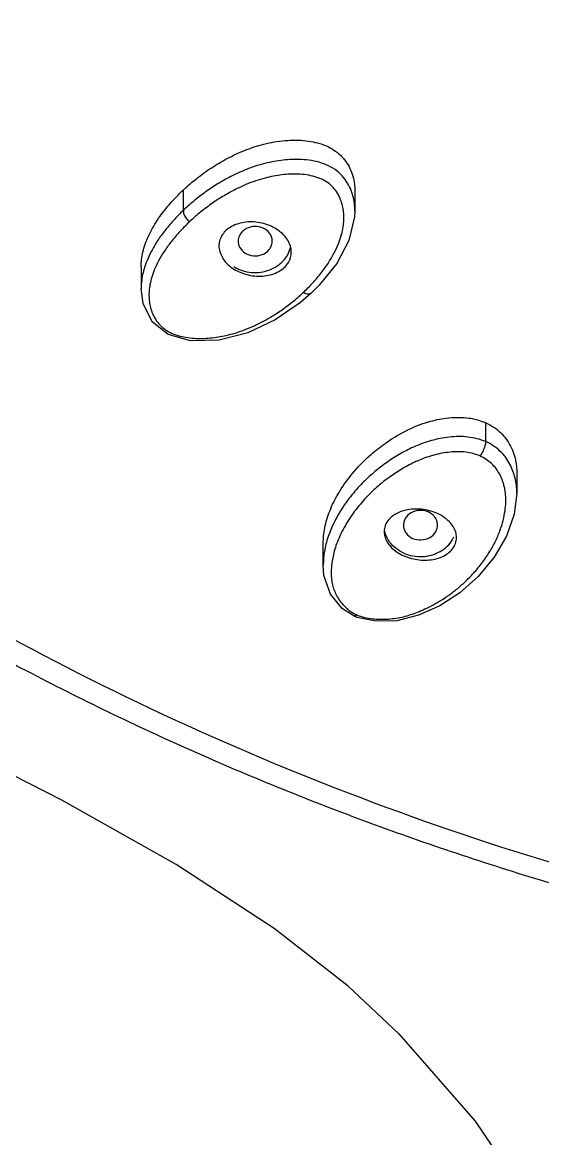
# Model space of a CAD drawing. Extents: x -1802 to -1505, y -7177 to -6757.
# Drawn here: x -1751.79 to -1741, y -6972.54 to -6949.41 of the extents above; entities that cross this region are included whole.
import ezdxf

# ---------------------------------------------------------------- set-up
doc = ezdxf.new("R2010")
doc.units = 0
doc.header["$LTSCALE"] = 5
doc.header["$MEASUREMENT"] = 0
doc.layers.add('DWG', color=7, linetype='CONTINUOUS')

msp = doc.modelspace()

# ---------------------------------------------------------------- linework, layer by layer
at = {"layer": 'DWG'}
for p, q in [((-1748.445, -6953.302), (-1748.445, -6952.88)), ((-1744.895, -6952.923), (-1744.895, -6953.326)), ((-1745.019, -6953.933), (-1745.272, -6954.407)), ((-1749.325, -6954.48), (-1749.325, -6954.926)), ((-1746.023, -6955.215), (-1746.545, -6955.575)), ((-1745.8, -6955.02), (-1746.023, -6955.215)), ((-1745.8, -6955.02), (-1745.8, -6955.021)), ((-1742.185, -6958.1), (-1742.185, -6957.708)), ((-1741.54, -6958.755), (-1741.54, -6959.17)), ((-1745.551, -6960.666), (-1745.551, -6960.211)), ((-1745.15, -6961.562), (-1745.402, -6961.257)), ((-1744.898, -6961.721), (-1745.15, -6961.562)), ((-1744.85, -6961.741), (-1744.899, -6961.721)), ((-1744.458, -6961.822), (-1744.85, -6961.741)), ((-1743.982, -6970.369), (-1743.978, -6970.372))]:
    msp.add_line(p, q, dxfattribs=at)
for points in [[(-1744.895, -6953.324), (-1744.9, -6953.444), (-1745.019, -6953.933)], [(-1745.272, -6954.407), (-1745.633, -6954.854), (-1745.8, -6955.021)], [(-1746.545, -6955.575), (-1747.112, -6955.843), (-1747.711, -6955.996), (-1748.303, -6956.008), (-1748.763, -6955.883), (-1749.097, -6955.618), (-1749.285, -6955.24), (-1749.325, -6954.926)], [(-1741.54, -6959.17), (-1741.595, -6959.604), (-1741.752, -6960.055), (-1742.006, -6960.495), (-1742.339, -6960.895), (-1742.721, -6961.234), (-1743.138, -6961.502), (-1743.575, -6961.698), (-1744.025, -6961.809), (-1744.458, -6961.822)], [(-1745.402, -6961.257), (-1745.536, -6960.875), (-1745.551, -6960.661)], [(-1743.982, -6970.369), (-1745.032, -6969.381), (-1746.565, -6968.187), (-1748.596, -6966.86), (-1750.97, -6965.528), (-1753.37, -6964.305)], [(-1737.979, -6981.097), (-1739.009, -6978.056), (-1740.574, -6974.876), (-1742.399, -6972.18), (-1743.978, -6970.372)]]:
    msp.add_lwpolyline(points, dxfattribs=at)
for points, start_tangent, end_tangent in [([(-1778.246, -6921.242), (-1778.171, -6923.758), (-1776.957, -6931.55), (-1774.296, -6939.067), (-1770.259, -6946.111), (-1764.95, -6952.498), (-1758.508, -6958.061), (-1751.109, -6962.647), (-1742.947, -6966.136), (-1734.238, -6968.437), (-1725.208, -6969.491)], (-0.000085, -1), (0.998958, -0.04564)), ([(-1752.046, -6925.766), (-1752.027, -6926.572), (-1751.68, -6929.662), (-1750.903, -6932.694), (-1749.709, -6935.623), (-1748.114, -6938.406), (-1746.142, -6941.003), (-1743.821, -6943.376), (-1741.186, -6945.49), (-1738.275, -6947.315), (-1735.13, -6948.824), (-1732.182, -6949.88)], (0.005647, -0.999984), (0.956466, -0.291842)), ([(-1732.138, -6949.752), (-1737.115, -6947.756), (-1741.586, -6944.993), (-1745.355, -6941.594), (-1748.337, -6937.651), (-1750.441, -6933.262), (-1751.565, -6928.596), (-1751.746, -6925.77)], (-0.955944, 0.293548), (0.000073, 1)), ([(-1747.499, -6952.211), (-1747.136, -6952.048), (-1746.729, -6951.923)], (0.888871, 0.458158), (0.974059, 0.226295)), ([(-1746.729, -6951.923), (-1746.287, -6951.857), (-1745.858, -6951.872), (-1745.485, -6951.973), (-1745.193, -6952.166)], (0.974059, 0.226295), (0.719815, -0.694166)), ([(-1748.148, -6952.627), (-1747.833, -6952.404), (-1747.499, -6952.211)], (0.789477, 0.61378), (0.888871, 0.458158)), ([(-1745.193, -6952.166), (-1744.998, -6952.439), (-1744.904, -6952.767)], (0.719815, -0.694166), (0.125348, -0.992113)), ([(-1746.808, -6952.348), (-1747.014, -6952.412), (-1747.236, -6952.499), (-1747.469, -6952.608), (-1747.708, -6952.742)], (-0.964867, -0.26274), (-0.856231, -0.516592)), ([(-1745.845, -6952.269), (-1746.05, -6952.252), (-1746.245, -6952.255), (-1746.431, -6952.272), (-1746.616, -6952.303), (-1746.808, -6952.348)], (-0.990511, 0.137434), (-0.964867, -0.26274)), ([(-1745.637, -6952.312), (-1745.845, -6952.269)], (-0.962446, 0.271474), (-0.990511, 0.137434)), ([(-1745.439, -6952.386), (-1745.637, -6952.312)], (-0.898996, 0.437957), (-0.962446, 0.271474)), ([(-1745.265, -6952.495), (-1745.439, -6952.386)], (-0.78511, 0.619356), (-0.898996, 0.437957)), ([(-1748.403, -6952.842), (-1748.148, -6952.627)], (0.739692, 0.672945), (0.789477, 0.61378)), ([(-1746.757, -6952.638), (-1746.949, -6952.696), (-1747.157, -6952.775), (-1747.378, -6952.878), (-1747.607, -6953.004)], (-0.967195, -0.254034), (-0.859185, -0.511665)), ([(-1745.894, -6952.573), (-1746.071, -6952.557), (-1746.242, -6952.558), (-1746.41, -6952.572), (-1746.579, -6952.598), (-1746.757, -6952.638)], (-0.989069, 0.147454), (-0.967195, -0.254034)), ([(-1745.721, -6952.611), (-1745.894, -6952.573)], (-0.960194, 0.279333), (-0.989069, 0.147454)), ([(-1745.565, -6952.671), (-1745.721, -6952.611)], (-0.897341, 0.441338), (-0.960194, 0.279333)), ([(-1745.431, -6952.754), (-1745.565, -6952.671)], (-0.787149, 0.616762), (-0.897341, 0.441338)), ([(-1745.128, -6952.629), (-1745.265, -6952.495)], (-0.636724, 0.771091), (-0.78511, 0.619356)), ([(-1744.895, -6953.324), (-1744.898, -6953.23), (-1744.918, -6953.084), (-1744.958, -6952.935), (-1745.026, -6952.781), (-1745.128, -6952.629)], (-0.001684, 0.999999), (-0.636724, 0.771091)), ([(-1748.658, -6953.094), (-1748.445, -6952.88)], (0.677472, 0.735549), (0.730691, 0.682708)), ([(-1747.708, -6952.742), (-1747.957, -6952.904), (-1748.209, -6953.096), (-1748.445, -6953.302)], (-0.856231, -0.516592), (-0.726679, -0.686977)), ([(-1748.445, -6952.88), (-1748.403, -6952.842)], (0.730691, 0.682708), (0.739692, 0.672945)), ([(-1745.322, -6952.86), (-1745.431, -6952.754)], (-0.640124, 0.768272), (-0.787149, 0.616762)), ([(-1745.201, -6953.059), (-1745.238, -6952.983), (-1745.322, -6952.86)], (-0.391961, 0.919982), (-0.640124, 0.768272)), ([(-1744.904, -6952.767), (-1744.896, -6952.874)], (0.125348, -0.992113), (0.038331, -0.999265)), ([(-1744.896, -6952.874), (-1744.895, -6952.923)], (0.038331, -0.999265), (0.000064, -1)), ([(-1748.99, -6953.515), (-1748.743, -6953.19), (-1748.714, -6953.157)], (0.55039, 0.834908), (0.660698, 0.750652)), ([(-1748.714, -6953.157), (-1748.658, -6953.094)], (0.660698, 0.750652), (0.677472, 0.735549)), ([(-1747.846, -6953.158), (-1748.09, -6953.341)], (-0.821085, -0.570806), (-0.777367, -0.629048)), ([(-1747.607, -6953.004), (-1747.846, -6953.158)], (-0.859185, -0.511665), (-0.821085, -0.570806)), ([(-1745.18, -6953.114), (-1745.201, -6953.059)], (-0.331041, 0.943616), (-0.391961, 0.919982)), ([(-1745.145, -6953.243), (-1745.18, -6953.114)], (-0.196102, 0.980583), (-0.331041, 0.943616)), ([(-1748.445, -6953.302), (-1748.654, -6953.516)], (-0.726678, -0.686978), (-0.674156, -0.738589)), ([(-1748.445, -6953.302), (-1748.44, -6953.384), (-1748.393, -6953.47), (-1748.39, -6953.474)], (-0.23486, -0.972029), (0.631272, -0.775562)), ([(-1748.09, -6953.341), (-1748.317, -6953.539)], (-0.777367, -0.629048), (-0.729803, -0.683658)), ([(-1745.23, -6953.983), (-1745.172, -6953.809), (-1745.139, -6953.652), (-1745.125, -6953.508), (-1745.127, -6953.373), (-1745.145, -6953.243)], (0.362848, 0.931848), (-0.196102, 0.980583)), ([(-1749.174, -6953.844), (-1748.99, -6953.515)], (0.415652, 0.909524), (0.55039, 0.834908)), ([(-1748.654, -6953.516), (-1748.843, -6953.739)], (-0.674156, -0.738589), (-0.612093, -0.790786)), ([(-1748.317, -6953.539), (-1748.52, -6953.743)], (-0.729803, -0.683658), (-0.677549, -0.735478)), ([(-1748.39, -6953.474), (-1748.317, -6953.539)], (0.631272, -0.775562), (0.843732, -0.536765)), ([(-1746.823, -6953.571), (-1747.156, -6953.552), (-1747.45, -6953.643)], (-0.975402, 0.220432), (-0.875205, -0.483752)), ([(-1746.522, -6953.694), (-1746.823, -6953.571)], (-0.847292, 0.531127), (-0.975402, 0.220432)), ([(-1749.288, -6954.173), (-1749.174, -6953.844)], (0.227935, 0.973676), (0.415652, 0.909524)), ([(-1748.843, -6953.739), (-1748.996, -6953.955)], (-0.612093, -0.790786), (-0.542344, -0.840157)), ([(-1748.52, -6953.743), (-1748.702, -6953.957)], (-0.677549, -0.735478), (-0.615818, -0.787888)), ([(-1747.585, -6953.743), (-1747.651, -6953.828), (-1747.701, -6953.951)], (-0.701845, -0.71233), (-0.231234, -0.972898)), ([(-1747.561, -6953.721), (-1747.585, -6953.743)], (-0.745433, -0.66658), (-0.701845, -0.71233)), ([(-1747.45, -6953.643), (-1747.561, -6953.721)], (-0.875205, -0.483752), (-0.745433, -0.66658)), ([(-1747.246, -6953.768), (-1747.312, -6953.915), (-1747.309, -6953.994)], (-0.641753, -0.766912), (0.179064, -0.983837)), ([(-1746.753, -6953.7), (-1746.923, -6953.643), (-1747.104, -6953.668), (-1747.246, -6953.768)], (-0.847292, 0.531127), (-0.641753, -0.766912)), ([(-1746.645, -6953.81), (-1746.753, -6953.7)], (-0.498638, 0.86681), (-0.847292, 0.531127)), ([(-1746.622, -6954.031), (-1746.61, -6953.978), (-1746.638, -6953.822), (-1746.645, -6953.81)], (0.322784, 0.946473), (-0.498638, 0.86681)), ([(-1746.397, -6953.79), (-1746.522, -6953.694)], (-0.727818, 0.68577), (-0.847292, 0.531127)), ([(-1746.303, -6953.899), (-1746.397, -6953.79)], (-0.5628, 0.826593), (-0.727818, 0.68577)), ([(-1748.996, -6953.955), (-1749.113, -6954.156), (-1749.201, -6954.343), (-1749.263, -6954.518), (-1749.302, -6954.68), (-1749.321, -6954.831), (-1749.325, -6954.925)], (-0.542344, -0.840157), (0.000043, -1)), ([(-1748.702, -6953.957), (-1748.849, -6954.163), (-1748.962, -6954.353), (-1749.046, -6954.529), (-1749.104, -6954.692), (-1749.141, -6954.841)], (-0.615818, -0.787888), (-0.183529, -0.983014)), ([(-1747.701, -6953.951), (-1747.713, -6954.045)], (-0.231234, -0.972898), (-0.009565, -0.999954)), ([(-1747.713, -6954.045), (-1747.712, -6954.07), (-1747.623, -6954.317), (-1747.619, -6954.324)], (-0.009565, -0.999954), (0.572702, -0.819764)), ([(-1747.309, -6953.994), (-1747.283, -6954.071), (-1747.169, -6954.193)], (0.179064, -0.983837), (0.847292, -0.531127)), ([(-1747.169, -6954.193), (-1746.998, -6954.25), (-1746.818, -6954.225), (-1746.676, -6954.125), (-1746.622, -6954.031)], (0.847292, -0.531127), (0.322784, 0.946473)), ([(-1746.356, -6954.329), (-1746.227, -6954.073)], (0.641702, 0.766954), (0.224096, 0.974567)), ([(-1746.213, -6954.173), (-1746.214, -6954.143), (-1746.303, -6953.899)], (0.009256, 0.999957), (-0.5628, 0.826593)), ([(-1745.434, -6954.378), (-1745.316, -6954.173), (-1745.23, -6953.983)], (0.538291, 0.842759), (0.362848, 0.931848)), ([(-1749.325, -6954.48), (-1749.288, -6954.173)], (0.000382, 1), (0.227935, 0.973676)), ([(-1747.404, -6954.523), (-1747.101, -6954.646), (-1746.766, -6954.665), (-1746.47, -6954.573), (-1746.271, -6954.385), (-1746.213, -6954.173)], (0.847292, -0.531127), (0.009256, 0.999957)), ([(-1747.619, -6954.324), (-1747.404, -6954.523)], (0.572702, -0.819764), (0.847292, -0.531127)), ([(-1747.404, -6954.472), (-1747.041, -6954.592), (-1746.658, -6954.54), (-1746.356, -6954.329)], (0.847292, -0.531127), (0.641702, 0.766954)), ([(-1745.77, -6954.812), (-1745.587, -6954.595), (-1745.434, -6954.378)], (0.676478, 0.736463), (0.538291, 0.842759)), ([(-1749.141, -6954.841), (-1749.159, -6954.978), (-1749.161, -6955.107), (-1749.149, -6955.231)], (-0.183529, -0.983014), (0.156051, -0.987749)), ([(-1745.968, -6955.012), (-1745.77, -6954.812)], (0.729752, 0.683711), (0.676478, 0.736463)), ([(-1749.149, -6955.231), (-1749.121, -6955.354), (-1749.074, -6955.478), (-1749.003, -6955.6)], (0.156051, -0.987749), (0.57991, -0.814681)), ([(-1746.425, -6955.38), (-1746.191, -6955.205), (-1745.968, -6955.012)], (0.82282, 0.568302), (0.729751, 0.683713)), ([(-1745.8, -6955.02), (-1745.813, -6955.03), (-1745.883, -6955.043), (-1745.968, -6955.012)], (-0.717612, -0.696443), (-0.850824, 0.525451)), ([(-1749.003, -6955.6), (-1748.907, -6955.71), (-1748.787, -6955.801), (-1748.645, -6955.872), (-1748.483, -6955.921), (-1748.312, -6955.95), (-1748.141, -6955.961), (-1747.976, -6955.958), (-1747.813, -6955.943), (-1747.647, -6955.916), (-1747.473, -6955.876), (-1747.286, -6955.82), (-1747.085, -6955.744), (-1746.874, -6955.646), (-1746.654, -6955.526), (-1746.425, -6955.38)], (0.57991, -0.814681), (0.82282, 0.568302)), ([(-1744.559, -6958.364), (-1744.27, -6958.138), (-1743.861, -6957.888), (-1743.434, -6957.709), (-1743.371, -6957.69)], (0.755114, 0.655594), (0.959856, 0.280494)), ([(-1743.371, -6957.69), (-1743.002, -6957.613)], (0.959856, 0.280494), (0.992159, 0.124982)), ([(-1743.002, -6957.613), (-1742.574, -6957.606)], (0.992159, 0.124982), (0.993811, -0.111084)), ([(-1742.574, -6957.606), (-1742.275, -6957.673)], (0.993811, -0.111084), (0.944799, -0.327652)), ([(-1742.275, -6957.673), (-1742.237, -6957.687)], (0.944799, -0.327652), (0.933539, -0.358476)), ([(-1742.237, -6957.687), (-1742.185, -6957.708)], (0.933539, -0.358476), (0.915447, -0.402438)), ([(-1742.185, -6957.708), (-1741.876, -6957.912)], (0.915447, -0.402438), (0.722349, -0.691528)), ([(-1742.941, -6958.006), (-1743.128, -6958.035), (-1743.308, -6958.078), (-1743.479, -6958.132), (-1743.642, -6958.196)], (-0.993772, -0.111436), (-0.918193, -0.396134)), ([(-1742.552, -6958.004), (-1742.748, -6957.994), (-1742.941, -6958.006)], (-0.993494, 0.113885), (-0.993772, -0.111436)), ([(-1742.362, -6958.039), (-1742.552, -6958.004)], (-0.967373, 0.253357), (-0.993494, 0.113885)), ([(-1741.876, -6957.912), (-1741.668, -6958.196)], (0.722349, -0.691528), (0.450732, -0.892659)), ([(-1743.642, -6958.196), (-1743.796, -6958.268), (-1743.942, -6958.346), (-1744.08, -6958.429), (-1744.211, -6958.515)], (-0.918193, -0.396134), (-0.823547, -0.567248)), ([(-1742.185, -6958.1), (-1742.362, -6958.039)], (-0.915453, 0.402425), (-0.967373, 0.253357)), ([(-1742.185, -6958.1), (-1742.202, -6958.189), (-1742.247, -6958.302), (-1742.303, -6958.397)], (-0.000023, -1), (-0.597471, -0.80189)), ([(-1742.021, -6958.19), (-1742.185, -6958.1)], (-0.832269, 0.554372), (-0.915431, 0.402476)), ([(-1741.798, -6958.392), (-1741.882, -6958.302), (-1742.021, -6958.19)], (-0.631049, 0.775743), (-0.832269, 0.554372)), ([(-1741.668, -6958.196), (-1741.559, -6958.528)], (0.450732, -0.892659), (0.169598, -0.985513)), ([(-1744.982, -6958.803), (-1744.654, -6958.45)], (0.625253, 0.780422), (0.730148, 0.683289)), ([(-1744.654, -6958.45), (-1744.559, -6958.364)], (0.730148, 0.683289), (0.755114, 0.655594)), ([(-1743.089, -6958.34), (-1743.251, -6958.377), (-1743.407, -6958.424), (-1743.557, -6958.482)], (-0.983406, -0.181417), (-0.922364, -0.386321)), ([(-1742.303, -6958.397), (-1742.442, -6958.348), (-1742.595, -6958.318), (-1742.756, -6958.308), (-1742.922, -6958.317), (-1743.089, -6958.34)], (-0.915441, 0.402453), (-0.983406, -0.181417)), ([(-1742.175, -6958.467), (-1742.303, -6958.397)], (-0.835731, 0.549139), (-0.915386, 0.402577)), ([(-1742.062, -6958.555), (-1742.175, -6958.467)], (-0.728738, 0.684792), (-0.835731, 0.549139)), ([(-1741.682, -6958.568), (-1741.769, -6958.43), (-1741.798, -6958.392)], (-0.467022, 0.884246), (-0.631049, 0.775743)), ([(-1744.211, -6958.515), (-1744.335, -6958.605), (-1744.453, -6958.697), (-1744.568, -6958.795), (-1744.683, -6958.902), (-1744.802, -6959.024), (-1744.924, -6959.164), (-1745.048, -6959.321)], (-0.823547, -0.567248), (-0.593415, -0.804897)), ([(-1743.557, -6958.482), (-1743.701, -6958.547), (-1743.839, -6958.619), (-1743.97, -6958.696), (-1744.095, -6958.778), (-1744.215, -6958.862)], (-0.922364, -0.386321), (-0.803743, -0.594976)), ([(-1741.839, -6958.9), (-1741.895, -6958.776), (-1741.969, -6958.659), (-1742.062, -6958.555)], (-0.353587, 0.935402), (-0.728738, 0.684792)), ([(-1741.54, -6959.166), (-1741.549, -6959.004), (-1741.575, -6958.853), (-1741.619, -6958.71), (-1741.682, -6958.568)], (-0.000066, 1), (-0.467022, 0.884246)), ([(-1741.559, -6958.528), (-1741.553, -6958.567)], (0.169598, -0.985513), (0.138134, -0.990414)), ([(-1741.553, -6958.567), (-1741.54, -6958.726)], (0.138134, -0.990414), (0.01993, -0.999801)), ([(-1745.416, -6959.538), (-1745.237, -6959.172), (-1744.982, -6958.803)], (0.364736, 0.931111), (0.625253, 0.780422)), ([(-1744.215, -6958.862), (-1744.328, -6958.95), (-1744.438, -6959.043), (-1744.549, -6959.144), (-1744.663, -6959.26)], (-0.803743, -0.594976), (-0.685317, -0.728245)), ([(-1741.778, -6959.487), (-1741.767, -6959.315), (-1741.775, -6959.162), (-1741.799, -6959.027), (-1741.839, -6958.9)], (0.118588, 0.992944), (-0.353587, 0.935402)), ([(-1741.54, -6958.726), (-1741.54, -6958.755)], (0.01993, -0.999801), (0.0003, -1)), ([(-1745.048, -6959.321), (-1745.165, -6959.491)], (-0.593415, -0.804897), (-0.540749, -0.841184)), ([(-1744.782, -6959.393), (-1744.901, -6959.543)], (-0.644215, -0.764844), (-0.597683, -0.801732)), ([(-1744.663, -6959.26), (-1744.782, -6959.393)], (-0.685317, -0.728245), (-0.644215, -0.764844)), ([(-1745.165, -6959.491), (-1745.272, -6959.67), (-1745.363, -6959.852), (-1745.434, -6960.027), (-1745.485, -6960.188), (-1745.519, -6960.335), (-1745.54, -6960.47), (-1745.549, -6960.598)], (-0.540749, -0.841184), (-0.040651, -0.999173)), ([(-1745.519, -6959.888), (-1745.416, -6959.538)], (0.190967, 0.981596), (0.364736, 0.931111)), ([(-1744.901, -6959.543), (-1745.014, -6959.706), (-1745.118, -6959.878), (-1745.205, -6960.05), (-1745.274, -6960.216), (-1745.323, -6960.369), (-1745.355, -6960.507)], (-0.597683, -0.801732), (-0.189934, -0.981797)), ([(-1744.108, -6959.637), (-1744.142, -6959.665)], (-0.801574, -0.597896), (-0.752302, -0.658818)), ([(-1743.941, -6959.548), (-1744.108, -6959.637)], (-0.940053, -0.341029), (-0.801574, -0.597896)), ([(-1743.841, -6959.519), (-1743.941, -6959.548)], (-0.97518, -0.221416), (-0.940053, -0.341029)), ([(-1743.374, -6959.555), (-1743.553, -6959.523), (-1743.727, -6959.572), (-1743.851, -6959.69), (-1743.889, -6959.846), (-1743.887, -6959.868)], (-0.915446, 0.402441), (0.141521, -0.989935)), ([(-1743.515, -6959.501), (-1743.841, -6959.519)], (-0.994714, 0.102684), (-0.97518, -0.221416)), ([(-1743.198, -6959.584), (-1743.515, -6959.501)], (-0.915446, 0.402441), (-0.994714, 0.102684)), ([(-1743.248, -6959.649), (-1743.374, -6959.555)], (-0.637481, 0.770466), (-0.915446, 0.402441)), ([(-1743.037, -6959.675), (-1743.198, -6959.584)], (-0.813314, 0.581824), (-0.915446, 0.402441)), ([(-1741.87, -6959.887), (-1741.811, -6959.677), (-1741.778, -6959.487)], (0.317791, 0.948161), (0.118588, 0.992944)), ([(-1744.266, -6959.839), (-1744.287, -6959.965)], (-0.336543, -0.941668), (-0.000389, -1)), ([(-1744.191, -6959.713), (-1744.265, -6959.836), (-1744.266, -6959.839)], (-0.656088, -0.754685), (-0.336543, -0.941668)), ([(-1744.142, -6959.665), (-1744.191, -6959.713)], (-0.752302, -0.658818), (-0.656088, -0.754685)), ([(-1743.887, -6959.868), (-1743.833, -6959.997), (-1743.698, -6960.103)], (0.141521, -0.989935), (0.915446, -0.402441)), ([(-1743.197, -6959.914), (-1743.182, -6959.811), (-1743.239, -6959.661), (-1743.248, -6959.649)], (0.320648, 0.947198), (-0.637481, 0.770466)), ([(-1742.944, -6959.753), (-1743.037, -6959.675)], (-0.708849, 0.70536), (-0.813314, 0.581824)), ([(-1742.79, -6960.087), (-1742.806, -6959.975), (-1742.944, -6959.753)], (-0.001274, 0.999999), (-0.708849, 0.70536)), ([(-1745.551, -6960.211), (-1745.519, -6959.888)], (-0.00308, 0.999995), (0.190967, 0.981596)), ([(-1744.287, -6959.965), (-1744.273, -6960.074), (-1744.264, -6960.101)], (-0.000389, -1), (0.337291, -0.941401)), ([(-1743.879, -6960.41), (-1744.168, -6960.186), (-1744.275, -6959.957)], (-0.915446, 0.402441), (-0.222615, 0.974906)), ([(-1744.2, -6961.775), (-1744.04, -6961.756), (-1743.888, -6961.726), (-1743.742, -6961.684), (-1743.596, -6961.632), (-1743.443, -6961.566), (-1743.281, -6961.486), (-1743.111, -6961.388), (-1742.938, -6961.273), (-1742.765, -6961.139), (-1742.59, -6960.983), (-1742.414, -6960.8), (-1742.242, -6960.588), (-1742.087, -6960.356), (-1741.961, -6960.117), (-1741.87, -6959.887)], (0.997175, 0.075117), (0.317791, 0.948161)), ([(-1743.879, -6960.466), (-1743.562, -6960.549), (-1743.235, -6960.532), (-1742.965, -6960.412), (-1742.81, -6960.211), (-1742.79, -6960.087)], (0.915446, -0.402441), (-0.001274, 0.999999)), ([(-1743.698, -6960.103), (-1743.519, -6960.135), (-1743.344, -6960.086), (-1743.221, -6959.967), (-1743.197, -6959.914)], (0.915446, -0.402441), (0.320648, 0.947198)), ([(-1742.87, -6960.127), (-1742.843, -6960.074)], (0.505203, 0.863001), (0.416013, 0.909359)), ([(-1744.264, -6960.101), (-1744.134, -6960.297), (-1743.879, -6960.466)], (0.337291, -0.941401), (0.915446, -0.402441)), ([(-1743.879, -6960.41), (-1743.499, -6960.48), (-1743.13, -6960.376), (-1742.87, -6960.127)], (0.915446, -0.402441), (0.505203, 0.863001)), ([(-1745.355, -6960.507), (-1745.375, -6960.633), (-1745.384, -6960.752), (-1745.385, -6960.868), (-1745.375, -6960.981)], (-0.189934, -0.981797), (0.1372, -0.990543)), ([(-1745.549, -6960.598), (-1745.551, -6960.66)], (-0.040651, -0.999173), (-0.003481, -0.999994)), ([(-1745.375, -6960.981), (-1745.353, -6961.093), (-1745.314, -6961.205), (-1745.259, -6961.316), (-1745.187, -6961.423)], (0.1372, -0.990543), (0.612605, -0.790389)), ([(-1745.187, -6961.423), (-1745.096, -6961.525), (-1744.984, -6961.616), (-1744.875, -6961.68)], (0.612605, -0.790389), (0.901725, -0.43231)), ([(-1744.896, -6961.703), (-1744.853, -6961.69)], (0.987913, -0.155008), (0.630392, 0.776277)), ([(-1744.875, -6961.68), (-1744.853, -6961.69)], (0.901725, -0.43231), (0.915299, -0.402775)), ([(-1744.853, -6961.69), (-1744.699, -6961.741)], (0.915484, -0.402354), (0.971667, -0.236353)), ([(-1744.699, -6961.741), (-1744.533, -6961.77), (-1744.365, -6961.78), (-1744.2, -6961.775)], (0.971667, -0.236353), (0.997175, 0.075117)), ([(-1737.773, -6968.082), (-1738.009, -6968.024), (-1738.245, -6967.965), (-1738.716, -6967.844), (-1739.654, -6967.591), (-1740.587, -6967.325), (-1741.514, -6967.044), (-1743.351, -6966.442), (-1745.163, -6965.785), (-1746.948, -6965.075), (-1748.703, -6964.312), (-1750.427, -6963.496), (-1752.117, -6962.63)], (-0.971357, 0.237625), (-0.882354, 0.470586))]:
    msp.add_spline(points, degree=3, dxfattribs=dict(at, start_tangent=start_tangent, end_tangent=end_tangent))

doc.saveas('drawing.dxf')
